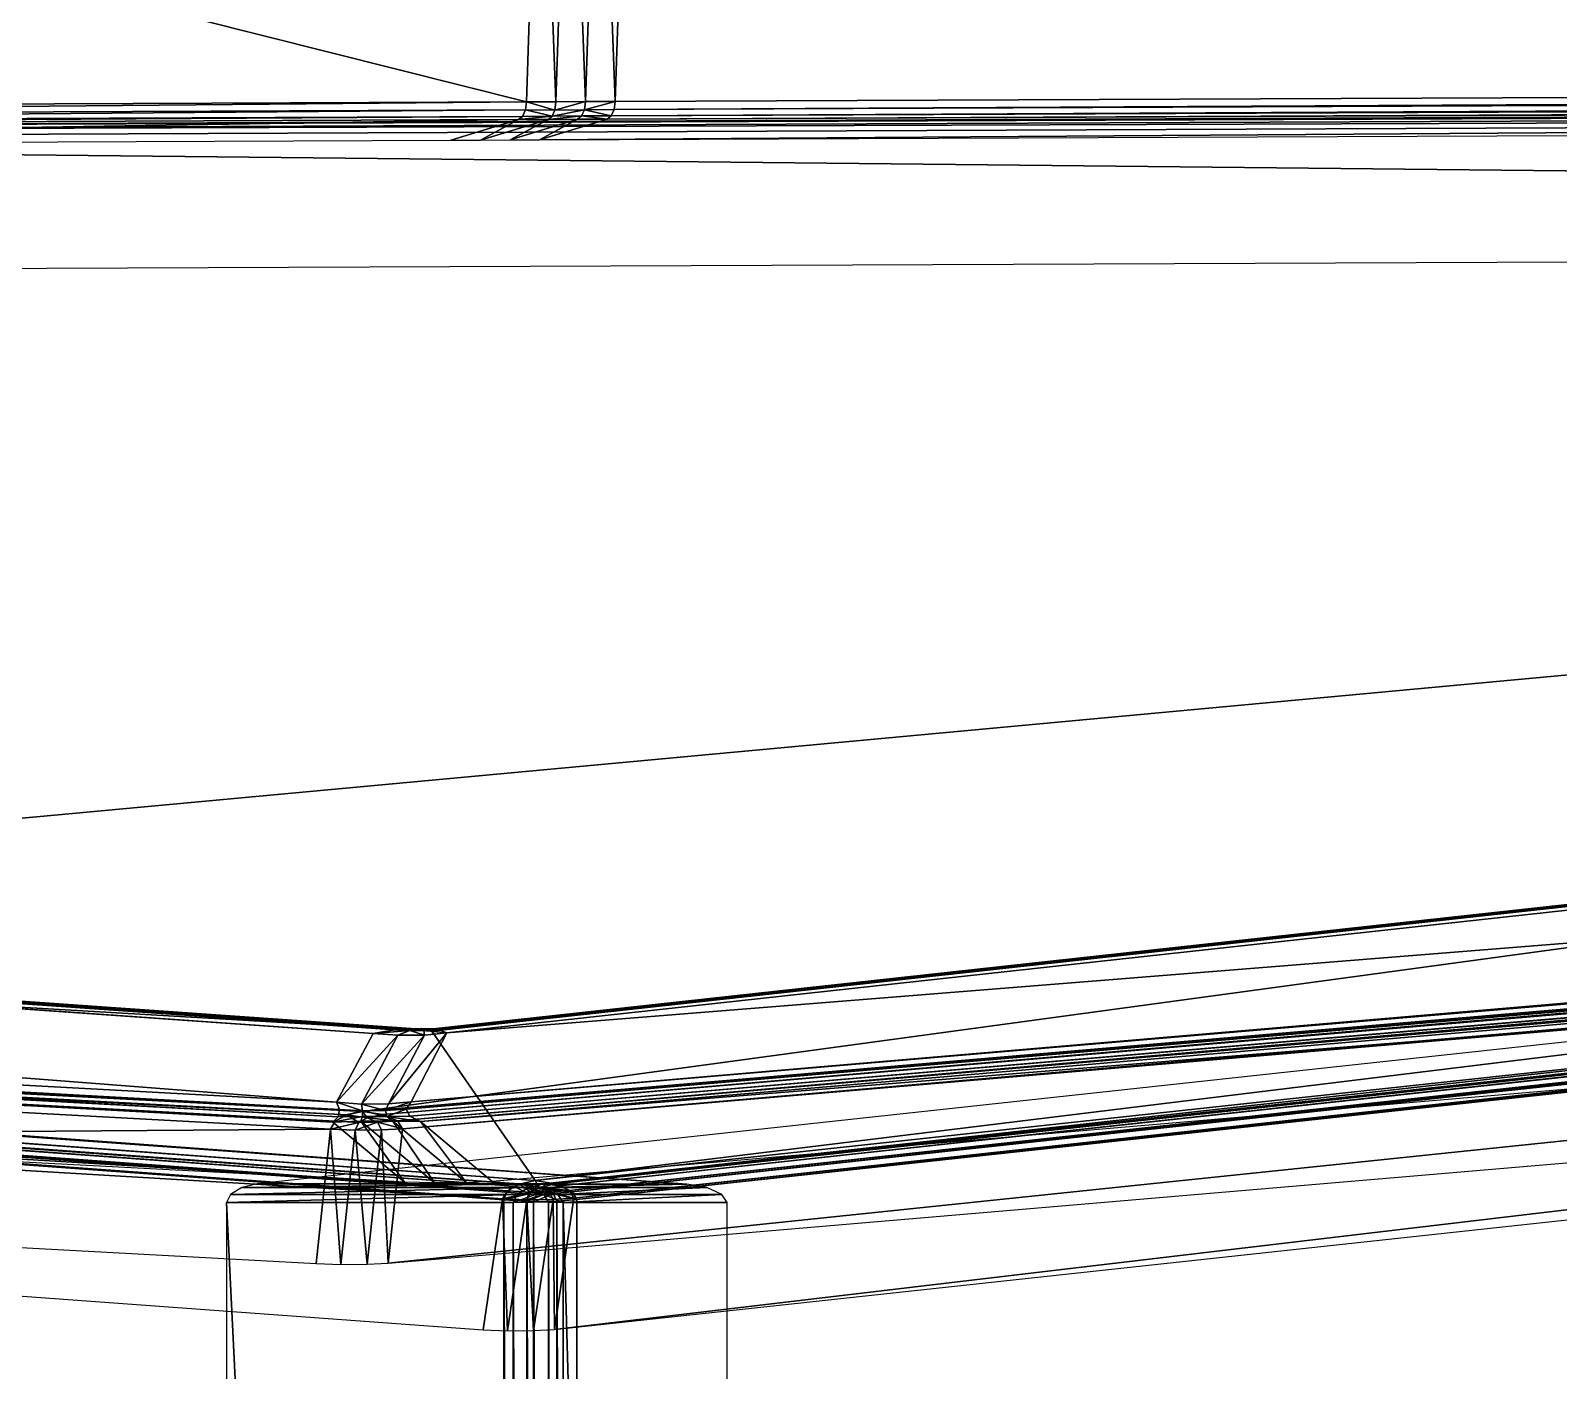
# Model space of a CAD drawing. Extents: x -683 to 86, y -225 to -3.
# Drawn here: x -169.43 to -149.45, y -39.79 to -22.26 of the extents above; entities that cross this region are included whole.
import ezdxf

# ---------------------------------------------------------------- set-up
doc = ezdxf.new("R2010")
doc.units = 0
doc.header["$MEASUREMENT"] = 0
doc.layers.get('0').update_dxf_attribs({"linetype": 'CONTINUOUS'})

msp = doc.modelspace()

# ---------------------------------------------------------------- linework, layer by layer
at = {"color": 252}
for points in [[(-162.835, -37.302, 146.753), (3.431, -16.943, 86.69), (-164.184, -35.35, 141.775)], [(-162.835, -37.302, 146.753), (6.625, -18.961, 91.754), (3.431, -16.943, 86.69)], [(-161.606, -17.691, 95.59), (-66.817, -22.798, 91.071), (-66.261, -17.295, 90.257)], [(-184.467, -17.786, 96.868), (-162.949, -23.198, 96.447), (-162.768, -17.696, 95.655)], [(-161.606, -17.691, 95.59), (-161.788, -23.193, 96.382), (-66.817, -22.798, 91.071)], [(-184.467, -17.786, 96.868), (-184.56, -23.288, 97.656), (-162.949, -23.198, 96.447)]]:
    msp.add_3dface(points, dxfattribs=at)
for points in [[(3.215, -16.946, 86.626), (-164.184, -35.35, 141.775), (3.431, -16.943, 86.69)], [(3.059, -16.998, 86.567), (-164.168, -35.32, 141.62), (3.215, -16.946, 86.626)], [(-56.735, -19.311, -12.591), (-325.08, -17.108, -7.264), (-325.08, -211.232, -7.264)], [(3.059, -16.998, 86.567), (-164.097, -35.328, 141.445), (-164.168, -35.32, 141.62)], [(2.996, -17.087, 86.526), (-164.097, -35.328, 141.445), (3.059, -16.998, 86.567)], [(2.996, -17.087, 86.526), (-163.991, -35.372, 141.296), (-164.097, -35.328, 141.445)], [(-3.931, -22.557, 87.686), (-163.991, -35.372, 141.296), (2.996, -17.087, 86.526)], [(-162.562, -23.196, 96.426), (-162.768, -17.696, 95.655), (-162.949, -23.198, 96.447)], [(-162.562, -23.196, 96.426), (-162.38, -17.695, 95.633), (-162.768, -17.696, 95.655)], [(-162.175, -23.194, 96.404), (-162.38, -17.695, 95.633), (-162.562, -23.196, 96.426)], [(-162.175, -23.194, 96.404), (-161.993, -17.693, 95.611), (-162.38, -17.695, 95.633)], [(-161.788, -23.193, 96.382), (-161.993, -17.693, 95.611), (-162.175, -23.194, 96.404)], [(-161.788, -23.193, 96.382), (-161.606, -17.691, 95.59), (-161.993, -17.693, 95.611)], [(-162.573, -37.348, 146.786), (6.625, -18.961, 91.754), (-162.835, -37.302, 146.753)], [(-162.573, -37.348, 146.786), (6.767, -19.023, 91.824), (6.625, -18.961, 91.754)], [(-162.717, -37.345, 146.705), (2.687, -19.037, 90.594), (-166.467, -37.345, 145.494)], [(-162.506, -37.373, 146.771), (6.437, -19.037, 91.805), (-162.717, -37.345, 146.705)], [(-162.717, -37.345, 146.705), (6.437, -19.037, 91.805), (2.687, -19.037, 90.594)], [(-162.387, -37.434, 146.793), (6.767, -19.023, 91.824), (-162.573, -37.348, 146.786)], [(-162.506, -37.373, 146.771), (6.642, -19.065, 91.873), (6.437, -19.037, 91.805)], [(-162.349, -37.449, 146.819), (6.642, -19.065, 91.873), (-162.506, -37.373, 146.771)], [(-162.387, -37.434, 146.793), (6.839, -19.119, 91.868), (6.767, -19.023, 91.824)], [(-162.328, -37.535, 146.774), (6.839, -19.119, 91.868), (-162.387, -37.434, 146.793)], [(-162.349, -37.449, 146.819), (6.792, -19.142, 91.923), (6.642, -19.065, 91.873)], [(-162.291, -37.551, 146.836), (6.792, -19.142, 91.923), (-162.349, -37.449, 146.819)], [(-162.328, -37.535, 146.774), (6.826, -19.227, 91.874), (6.839, -19.119, 91.868)], [(-162.291, -37.551, 146.836), (6.846, -19.245, 91.942), (6.792, -19.142, 91.923)], [(-56.735, -19.311, -12.591), (-325.08, -211.232, -7.264), (-56.735, -209.029, -12.591)], [(6.826, -19.227, 91.874), (-162.328, -37.535, 146.774), (-162.581, -39.249, 146.189)], [(6.826, -19.227, 91.874), (-162.581, -39.249, 146.189), (6.573, -20.941, 91.289)], [(-3.931, -22.557, 87.686), (-164.456, -36.274, 140.551), (-163.991, -35.372, 141.296)], [(-3.929, -22.666, 87.702), (-164.456, -36.274, 140.551), (-3.931, -22.557, 87.686)], [(-3.844, -22.763, 87.752), (-164.519, -36.37, 140.532), (-3.929, -22.666, 87.702)], [(-3.929, -22.666, 87.702), (-164.519, -36.37, 140.532), (-164.456, -36.274, 140.551)], [(-3.844, -22.763, 87.752), (-164.475, -36.462, 140.55), (-164.519, -36.37, 140.532)], [(-3.698, -22.823, 87.826), (-164.475, -36.462, 140.55), (-3.844, -22.763, 87.752)], [(-3.698, -22.823, 87.826), (-164.334, -36.531, 140.601), (-164.475, -36.462, 140.55)], [(-164.334, -36.531, 140.601), (-3.698, -22.823, 87.826), (0.131, -23.298, 88.922)], [(-66.84, -22.902, 91.061), (-161.799, -23.297, 96.372), (-161.839, -23.379, 96.312)], [(-66.84, -22.902, 91.061), (-161.839, -23.379, 96.312), (-66.882, -22.987, 91.003)], [(-66.817, -22.798, 91.071), (-161.788, -23.193, 96.382), (-161.799, -23.297, 96.372)], [(-66.817, -22.798, 91.071), (-161.799, -23.297, 96.372), (-66.84, -22.902, 91.061)], [(-66.885, -23.053, 91.191), (-187.989, -23.557, 97.963), (-187.997, -23.558, 98.063)], [(-66.885, -23.053, 91.191), (-187.997, -23.558, 98.063), (-66.919, -23.054, 91.291)], [(-66.858, -23.194, 91.049), (-187.991, -23.608, 97.876), (-66.863, -23.104, 91.102)], [(-66.863, -23.104, 91.102), (-187.991, -23.608, 97.876), (-187.989, -23.557, 97.963)], [(-66.863, -23.104, 91.102), (-187.989, -23.557, 97.963), (-66.885, -23.053, 91.191)], [(-66.934, -23.028, 90.915), (-161.893, -23.424, 96.226), (-162.776, -23.693, 94.554)], [(-66.934, -23.028, 90.915), (-162.776, -23.693, 94.554), (-67.816, -23.298, 89.243)], [(-66.882, -22.987, 91.003), (-161.839, -23.379, 96.312), (-161.893, -23.424, 96.226)], [(-66.882, -22.987, 91.003), (-161.893, -23.424, 96.226), (-66.934, -23.028, 90.915)], [(-188.002, -23.698, 97.825), (-66.858, -23.194, 91.049), (-67.042, -24.952, 90.589)], [(-66.858, -23.194, 91.049), (-188.002, -23.698, 97.825), (-187.991, -23.608, 97.876)], [(-162.962, -23.301, 96.434), (-184.57, -23.392, 97.645), (-184.609, -23.474, 97.586)], [(-162.962, -23.301, 96.434), (-184.609, -23.474, 97.586), (-162.998, -23.387, 96.379)], [(-162.949, -23.198, 96.447), (-184.56, -23.288, 97.656), (-184.57, -23.392, 97.645)], [(-162.949, -23.198, 96.447), (-184.57, -23.392, 97.645), (-162.962, -23.301, 96.434)], [(-164.334, -36.531, 140.601), (0.131, -23.298, 88.922), (-163.396, -37.314, 142.075)], [(-162.962, -23.301, 96.434), (-162.998, -23.387, 96.379), (-162.612, -23.382, 96.361)], [(-162.949, -23.198, 96.447), (-162.962, -23.301, 96.434), (-162.577, -23.304, 96.414)], [(-162.962, -23.301, 96.434), (-162.612, -23.382, 96.361), (-162.577, -23.304, 96.414)], [(-162.949, -23.198, 96.447), (-162.577, -23.304, 96.414), (-162.562, -23.196, 96.426)], [(-162.612, -23.382, 96.361), (-162.226, -23.381, 96.339), (-162.19, -23.303, 96.392)], [(-162.612, -23.382, 96.361), (-162.19, -23.303, 96.392), (-162.577, -23.304, 96.414)], [(-162.175, -23.194, 96.404), (-162.562, -23.196, 96.426), (-162.577, -23.304, 96.414)], [(-162.175, -23.194, 96.404), (-162.577, -23.304, 96.414), (-162.19, -23.303, 96.392)], [(-161.839, -23.379, 96.312), (-162.19, -23.303, 96.392), (-162.226, -23.381, 96.339)], [(-161.893, -23.424, 96.226), (-161.839, -23.379, 96.312), (-162.226, -23.381, 96.339)], [(-161.788, -23.193, 96.382), (-162.175, -23.194, 96.404), (-162.19, -23.303, 96.392)], [(-161.788, -23.193, 96.382), (-162.19, -23.303, 96.392), (-161.799, -23.297, 96.372)], [(-161.839, -23.379, 96.312), (-161.799, -23.297, 96.372), (-162.19, -23.303, 96.392)], [(-163.053, -23.428, 96.29), (-184.662, -23.518, 97.499), (-185.544, -23.788, 95.828)], [(-163.053, -23.428, 96.29), (-185.544, -23.788, 95.828), (-163.935, -23.698, 94.619)], [(-162.998, -23.387, 96.379), (-184.609, -23.474, 97.586), (-184.662, -23.518, 97.499)], [(-162.998, -23.387, 96.379), (-184.662, -23.518, 97.499), (-163.053, -23.428, 96.29)], [(-163.053, -23.428, 96.29), (-163.935, -23.698, 94.619), (-163.549, -23.696, 94.597)], [(-163.053, -23.428, 96.29), (-163.549, -23.696, 94.597), (-162.666, -23.427, 96.269)], [(-162.666, -23.427, 96.269), (-163.549, -23.696, 94.597), (-163.162, -23.695, 94.576)], [(-162.666, -23.427, 96.269), (-163.162, -23.695, 94.576), (-162.28, -23.425, 96.247)], [(-162.28, -23.425, 96.247), (-163.162, -23.695, 94.576), (-162.776, -23.693, 94.554)], [(-163.053, -23.428, 96.29), (-162.666, -23.427, 96.269), (-162.612, -23.382, 96.361)], [(-163.053, -23.428, 96.29), (-162.612, -23.382, 96.361), (-162.998, -23.387, 96.379)], [(-162.28, -23.425, 96.247), (-162.776, -23.693, 94.554), (-161.893, -23.424, 96.226)], [(-162.666, -23.427, 96.269), (-162.28, -23.425, 96.247), (-162.226, -23.381, 96.339)], [(-162.666, -23.427, 96.269), (-162.226, -23.381, 96.339), (-162.612, -23.382, 96.361)], [(-161.893, -23.424, 96.226), (-162.226, -23.381, 96.339), (-162.28, -23.425, 96.247)], [(-188.002, -23.698, 97.825), (-67.042, -24.952, 90.589), (-188.186, -25.456, 97.365)], [(-164.394, -35.321, 141.633), (-289.638, -26.547, 124.642), (-289.699, -26.554, 124.743)], [(-164.184, -35.35, 141.775), (-289.699, -26.554, 124.743), (-288.975, -28.086, 128.664)], [(-164.394, -35.321, 141.633), (-289.699, -26.554, 124.743), (-164.184, -35.35, 141.775)], [(-164.674, -35.332, 141.48), (-289.617, -26.587, 124.543), (-289.638, -26.547, 124.642)], [(-164.952, -35.38, 141.356), (-289.641, -26.663, 124.469), (-289.617, -26.587, 124.543)], [(-165.431, -36.278, 140.612), (-287.35, -29.656, 123.46), (-289.641, -26.663, 124.469)], [(-165.431, -36.278, 140.612), (-289.641, -26.663, 124.469), (-164.952, -35.38, 141.356)], [(-164.952, -35.38, 141.356), (-289.617, -26.587, 124.543), (-164.674, -35.332, 141.48)], [(-163.039, -37.351, 146.814), (-289.036, -28.148, 128.744), (-289.06, -28.243, 128.79)], [(-162.835, -37.302, 146.753), (-288.975, -28.086, 128.664), (-289.036, -28.148, 128.744)], [(-162.835, -37.302, 146.753), (-289.036, -28.148, 128.744), (-163.039, -37.351, 146.814)], [(-162.996, -37.35, 146.721), (-288.776, -28.16, 128.683), (-288.892, -28.188, 128.771)], [(-288.776, -28.16, 128.683), (-162.996, -37.35, 146.721), (-160.851, -37.35, 145.154)], [(-288.776, -28.16, 128.683), (-160.851, -37.35, 145.154), (-286.63, -28.16, 127.116)], [(-163.262, -37.54, 146.83), (-289.042, -28.35, 128.793), (-289.294, -30.064, 128.207)], [(-163.039, -37.351, 146.814), (-289.06, -28.243, 128.79), (-163.196, -37.438, 146.842)], [(-163.196, -37.438, 146.842), (-289.06, -28.243, 128.79), (-289.042, -28.35, 128.793)], [(-163.196, -37.438, 146.842), (-289.042, -28.35, 128.793), (-163.262, -37.54, 146.83)], [(-163.209, -37.454, 146.871), (-288.975, -28.265, 128.835), (-289.004, -28.367, 128.859)], [(-163.209, -37.454, 146.871), (-289.004, -28.367, 128.859), (-163.244, -37.556, 146.894)], [(-163.118, -37.378, 146.808), (-288.892, -28.188, 128.771), (-288.975, -28.265, 128.835)], [(-163.118, -37.378, 146.808), (-288.975, -28.265, 128.835), (-163.209, -37.454, 146.871)], [(-162.996, -37.35, 146.721), (-288.892, -28.188, 128.771), (-163.118, -37.378, 146.808)], [(-72.863, -28.545, 110.029), (-165.092, -36.398, 140.339), (-164.826, -36.439, 140.374)], [(-72.863, -28.545, 110.029), (-164.826, -36.439, 140.374), (-72.743, -28.602, 110.111)], [(-72.743, -28.602, 110.111), (-164.826, -36.439, 140.374), (-164.635, -36.523, 140.387)], [(-72.743, -28.602, 110.111), (-164.635, -36.523, 140.387), (-72.693, -28.696, 110.17)], [(-72.693, -28.696, 110.17), (-164.635, -36.523, 140.387), (-164.571, -36.625, 140.375)], [(-72.693, -28.696, 110.17), (-164.571, -36.625, 140.375), (-72.725, -28.805, 110.191)], [(-72.725, -28.805, 110.191), (-164.571, -36.625, 140.375), (-164.755, -38.383, 139.915)], [(-72.725, -28.805, 110.191), (-164.755, -38.383, 139.915), (-72.909, -30.563, 109.731)], [(-165.41, -36.468, 140.609), (-287.357, -29.865, 123.479), (-287.316, -29.762, 123.448)], [(-165.392, -36.375, 140.587), (-287.316, -29.762, 123.448), (-287.35, -29.656, 123.46)], [(-165.392, -36.375, 140.587), (-287.35, -29.656, 123.46), (-165.431, -36.278, 140.612)], [(-165.41, -36.468, 140.609), (-287.316, -29.762, 123.448), (-165.392, -36.375, 140.587)], [(-287.464, -29.937, 123.545), (-164.543, -37.323, 142.146), (-289.674, -30.763, 124.895)], [(-165.48, -36.538, 140.673), (-287.464, -29.937, 123.545), (-287.357, -29.865, 123.479)], [(-287.464, -29.937, 123.545), (-165.48, -36.538, 140.673), (-164.543, -37.323, 142.146)], [(-165.48, -36.538, 140.673), (-287.357, -29.865, 123.479), (-165.41, -36.468, 140.609)], [(-163.262, -37.54, 146.83), (-289.294, -30.064, 128.207), (-163.515, -39.255, 146.245)], [(-165.296, -36.442, 140.403), (-194.036, -34.886, 136.367), (-194.07, -34.978, 136.419)], [(-165.092, -36.398, 140.339), (-194.005, -34.832, 136.28), (-194.036, -34.886, 136.367)], [(-165.092, -36.398, 140.339), (-194.036, -34.886, 136.367), (-165.296, -36.442, 140.403)], [(-165.512, -36.631, 140.434), (-194.098, -35.084, 136.421), (-194.282, -36.841, 135.96)], [(-165.45, -36.528, 140.438), (-194.07, -34.978, 136.419), (-194.098, -35.084, 136.421)], [(-165.45, -36.528, 140.438), (-194.098, -35.084, 136.421), (-165.512, -36.631, 140.434)], [(-165.296, -36.442, 140.403), (-194.07, -34.978, 136.419), (-165.45, -36.528, 140.438)], [(-164.952, -35.38, 141.356), (-164.674, -35.332, 141.48), (-164.475, -35.341, 141.473)], [(-164.952, -35.38, 141.356), (-164.475, -35.341, 141.473), (-164.629, -35.403, 141.363)], [(-164.674, -35.332, 141.48), (-164.394, -35.321, 141.633), (-164.325, -35.316, 141.556)], [(-164.674, -35.332, 141.48), (-164.325, -35.316, 141.556), (-164.475, -35.341, 141.473)], [(-164.28, -35.4, 141.341), (-164.629, -35.403, 141.363), (-164.475, -35.341, 141.473)], [(-164.289, -35.34, 141.462), (-164.475, -35.341, 141.473), (-164.325, -35.316, 141.556)], [(-164.28, -35.4, 141.341), (-164.475, -35.341, 141.473), (-164.289, -35.34, 141.462)], [(-164.184, -35.35, 141.775), (-164.325, -35.316, 141.556), (-164.394, -35.321, 141.633)], [(-164.184, -35.35, 141.775), (-164.168, -35.32, 141.62), (-164.325, -35.316, 141.556)], [(-164.168, -35.32, 141.62), (-164.289, -35.34, 141.462), (-164.325, -35.316, 141.556)], [(-164.168, -35.32, 141.62), (-164.097, -35.328, 141.445), (-164.289, -35.34, 141.462)], [(-163.991, -35.372, 141.296), (-164.289, -35.34, 141.462), (-164.097, -35.328, 141.445)], [(-163.991, -35.372, 141.296), (-164.28, -35.4, 141.341), (-164.289, -35.34, 141.462)], [(-165.431, -36.278, 140.612), (-164.952, -35.38, 141.356), (-164.629, -35.403, 141.363)], [(-165.431, -36.278, 140.612), (-164.629, -35.403, 141.363), (-165.105, -36.302, 140.618)], [(-165.105, -36.302, 140.618), (-164.629, -35.403, 141.363), (-164.28, -35.4, 141.341)], [(-165.105, -36.302, 140.618), (-164.28, -35.4, 141.341), (-164.75, -36.3, 140.596)], [(-164.75, -36.3, 140.596), (-164.28, -35.4, 141.341), (-163.991, -35.372, 141.296)], [(-164.75, -36.3, 140.596), (-163.991, -35.372, 141.296), (-164.456, -36.274, 140.551)], [(-165.431, -36.278, 140.612), (-165.105, -36.302, 140.618), (-165.091, -36.39, 140.592)], [(-165.431, -36.278, 140.612), (-165.091, -36.39, 140.592), (-165.392, -36.375, 140.587)], [(-165.105, -36.302, 140.618), (-164.75, -36.3, 140.596), (-164.793, -36.388, 140.574)], [(-165.105, -36.302, 140.618), (-164.793, -36.388, 140.574), (-165.091, -36.39, 140.592)], [(-164.456, -36.274, 140.551), (-164.519, -36.37, 140.532), (-164.793, -36.388, 140.574)], [(-164.456, -36.274, 140.551), (-164.793, -36.388, 140.574), (-164.75, -36.3, 140.596)], [(-165.512, -36.631, 140.434), (-165.141, -36.542, 140.458), (-165.45, -36.528, 140.438)], [(-165.512, -36.631, 140.434), (-165.19, -36.642, 140.456), (-165.141, -36.542, 140.458)], [(-165.48, -36.538, 140.673), (-165.41, -36.468, 140.609), (-165.094, -36.466, 140.605)], [(-165.48, -36.538, 140.673), (-165.094, -36.466, 140.605), (-165.115, -36.528, 140.654)], [(-165.115, -36.528, 140.654), (-164.543, -37.323, 142.146), (-165.48, -36.538, 140.673)], [(-165.296, -36.442, 140.403), (-165.45, -36.528, 140.438), (-165.141, -36.542, 140.458)], [(-165.41, -36.468, 140.609), (-165.392, -36.375, 140.587), (-165.091, -36.39, 140.592)], [(-165.41, -36.468, 140.609), (-165.091, -36.39, 140.592), (-165.094, -36.466, 140.605)], [(-165.092, -36.398, 140.339), (-165.296, -36.442, 140.403), (-165.032, -36.482, 140.433)], [(-165.296, -36.442, 140.403), (-165.141, -36.542, 140.458), (-165.032, -36.482, 140.433)], [(-165.19, -36.642, 140.456), (-164.844, -36.64, 140.434), (-164.898, -36.541, 140.442)], [(-165.19, -36.642, 140.456), (-164.898, -36.541, 140.442), (-165.141, -36.542, 140.458)], [(-164.898, -36.541, 140.442), (-165.032, -36.482, 140.433), (-165.141, -36.542, 140.458)], [(-164.695, -36.525, 140.628), (-165.115, -36.528, 140.654), (-165.094, -36.466, 140.605)], [(-164.695, -36.525, 140.628), (-164.151, -37.334, 142.17), (-165.115, -36.528, 140.654)], [(-165.115, -36.528, 140.654), (-164.151, -37.334, 142.17), (-164.543, -37.323, 142.146)], [(-164.775, -36.464, 140.584), (-165.094, -36.466, 140.605), (-165.091, -36.39, 140.592)], [(-164.695, -36.525, 140.628), (-165.094, -36.466, 140.605), (-164.775, -36.464, 140.584)], [(-165.092, -36.398, 140.339), (-165.032, -36.482, 140.433), (-164.826, -36.439, 140.374)], [(-164.775, -36.464, 140.584), (-165.091, -36.39, 140.592), (-164.793, -36.388, 140.574)], [(-164.635, -36.523, 140.387), (-164.826, -36.439, 140.374), (-165.032, -36.482, 140.433)], [(-164.635, -36.523, 140.387), (-165.032, -36.482, 140.433), (-164.898, -36.541, 140.442)], [(-164.571, -36.625, 140.375), (-164.635, -36.523, 140.387), (-164.898, -36.541, 140.442)], [(-164.571, -36.625, 140.375), (-164.898, -36.541, 140.442), (-164.844, -36.64, 140.434)], [(-164.519, -36.37, 140.532), (-164.775, -36.464, 140.584), (-164.793, -36.388, 140.574)], [(-164.519, -36.37, 140.532), (-164.475, -36.462, 140.55), (-164.775, -36.464, 140.584)], [(-164.334, -36.531, 140.601), (-164.775, -36.464, 140.584), (-164.475, -36.462, 140.55)], [(-164.334, -36.531, 140.601), (-164.695, -36.525, 140.628), (-164.775, -36.464, 140.584)], [(-164.334, -36.531, 140.601), (-163.731, -37.331, 142.144), (-164.695, -36.525, 140.628)], [(-164.695, -36.525, 140.628), (-163.731, -37.331, 142.144), (-164.151, -37.334, 142.17)], [(-164.334, -36.531, 140.601), (-163.396, -37.314, 142.075), (-163.731, -37.331, 142.144)], [(-165.512, -36.631, 140.434), (-194.282, -36.841, 135.96), (-165.696, -38.389, 139.974)], [(-165.512, -36.631, 140.434), (-165.696, -38.389, 139.974), (-165.375, -38.399, 139.994)], [(-165.512, -36.631, 140.434), (-165.375, -38.399, 139.994), (-165.19, -36.642, 140.456)], [(-165.19, -36.642, 140.456), (-165.375, -38.399, 139.994), (-165.03, -38.397, 139.972)], [(-165.19, -36.642, 140.456), (-165.03, -38.397, 139.972), (-164.844, -36.64, 140.434)], [(-164.844, -36.64, 140.434), (-165.03, -38.397, 139.972), (-164.755, -38.383, 139.915)], [(-164.844, -36.64, 140.434), (-164.755, -38.383, 139.915), (-164.571, -36.625, 140.375)], [(-162.717, -37.345, 146.705), (-166.467, -37.345, 145.494), (-166.67, -37.394, 145.56)], [(-162.717, -37.345, 146.705), (-166.67, -37.394, 145.56), (-162.921, -37.393, 146.771)], [(-163.039, -37.351, 146.814), (-163.196, -37.438, 146.842), (-162.89, -37.456, 146.862)], [(-162.996, -37.35, 146.721), (-163.118, -37.378, 146.808), (-162.859, -37.422, 146.84)], [(-162.835, -37.302, 146.753), (-163.039, -37.351, 146.814), (-162.78, -37.394, 146.842)], [(-163.039, -37.351, 146.814), (-162.89, -37.456, 146.862), (-162.78, -37.394, 146.842)], [(-162.996, -37.35, 146.721), (-162.859, -37.422, 146.84), (-162.73, -37.396, 146.759)], [(-162.73, -37.396, 146.759), (-160.851, -37.35, 145.154), (-162.996, -37.35, 146.721)], [(-162.717, -37.345, 146.705), (-162.921, -37.393, 146.771), (-162.711, -37.42, 146.832)], [(-162.835, -37.302, 146.753), (-162.78, -37.394, 146.842), (-162.573, -37.348, 146.786)], [(-162.387, -37.434, 146.793), (-162.573, -37.348, 146.786), (-162.78, -37.394, 146.842)], [(-162.73, -37.396, 146.759), (-160.587, -37.396, 145.192), (-160.851, -37.35, 145.154)], [(-162.717, -37.345, 146.705), (-162.711, -37.42, 146.832), (-162.506, -37.373, 146.771)], [(-163.07, -37.484, 146.82), (-166.818, -37.484, 145.608), (-166.873, -37.591, 145.626)], [(-163.07, -37.484, 146.82), (-166.873, -37.591, 145.626), (-163.123, -37.591, 146.837)], [(-162.921, -37.393, 146.771), (-166.67, -37.394, 145.56), (-166.818, -37.484, 145.608)], [(-162.921, -37.393, 146.771), (-166.818, -37.484, 145.608), (-163.07, -37.484, 146.82)], [(-163.262, -37.54, 146.83), (-163.515, -39.255, 146.245), (-163.196, -39.268, 146.265)], [(-163.262, -37.54, 146.83), (-162.89, -37.456, 146.862), (-163.196, -37.438, 146.842)], [(-163.262, -37.54, 146.83), (-162.943, -37.555, 146.852), (-162.89, -37.456, 146.862)], [(-163.262, -37.54, 146.83), (-163.196, -39.268, 146.265), (-162.943, -37.555, 146.852)], [(-163.244, -37.556, 146.894), (-162.923, -37.475, 146.885), (-163.209, -37.454, 146.871)], [(-163.244, -37.556, 146.894), (-162.945, -37.574, 146.909), (-162.923, -37.475, 146.885)], [(-163.244, -37.556, 146.894), (-163.244, -113.967, 146.894), (-162.944, -113.967, 146.909)], [(-163.244, -37.556, 146.894), (-162.944, -113.967, 146.909), (-162.945, -37.574, 146.909)], [(-163.118, -37.378, 146.808), (-163.209, -37.454, 146.871), (-162.923, -37.475, 146.885)], [(-162.943, -37.555, 146.852), (-163.196, -39.268, 146.265), (-162.854, -39.266, 146.245)], [(-163.123, -37.591, 146.837), (-162.857, -37.587, 146.885), (-162.815, -37.483, 146.866)], [(-163.123, -37.591, 146.837), (-162.815, -37.483, 146.866), (-163.07, -37.484, 146.82)], [(-163.118, -37.378, 146.808), (-162.923, -37.475, 146.885), (-162.859, -37.422, 146.84)], [(-162.921, -37.393, 146.771), (-163.07, -37.484, 146.82), (-162.815, -37.483, 146.866)], [(-162.945, -37.574, 146.909), (-162.722, -37.485, 146.86), (-162.923, -37.475, 146.885)], [(-162.945, -37.574, 146.909), (-162.66, -37.587, 146.873), (-162.722, -37.485, 146.86)], [(-162.943, -37.555, 146.852), (-162.6, -37.553, 146.832), (-162.649, -37.454, 146.847)], [(-162.943, -37.555, 146.852), (-162.649, -37.454, 146.847), (-162.89, -37.456, 146.862)], [(-162.943, -37.555, 146.852), (-162.854, -39.266, 146.245), (-162.6, -37.553, 146.832)], [(-162.722, -37.485, 146.86), (-162.859, -37.422, 146.84), (-162.923, -37.475, 146.885)], [(-162.921, -37.393, 146.771), (-162.815, -37.483, 146.866), (-162.711, -37.42, 146.832)], [(-162.649, -37.454, 146.847), (-162.78, -37.394, 146.842), (-162.89, -37.456, 146.862)], [(-162.537, -37.484, 146.787), (-162.73, -37.396, 146.759), (-162.859, -37.422, 146.84)], [(-162.537, -37.484, 146.787), (-162.859, -37.422, 146.84), (-162.722, -37.485, 146.86)], [(-162.857, -37.587, 146.885), (-162.552, -37.572, 146.885), (-162.6, -37.473, 146.866)], [(-162.857, -37.587, 146.885), (-162.6, -37.473, 146.866), (-162.815, -37.483, 146.866)], [(-162.6, -37.553, 146.832), (-162.854, -39.266, 146.245), (-162.581, -39.249, 146.189)], [(-162.711, -37.42, 146.832), (-162.815, -37.483, 146.866), (-162.6, -37.473, 146.866)], [(-162.387, -37.434, 146.793), (-162.78, -37.394, 146.842), (-162.649, -37.454, 146.847)], [(-162.537, -37.484, 146.787), (-160.587, -37.396, 145.192), (-162.73, -37.396, 146.759)], [(-162.468, -37.591, 146.797), (-162.537, -37.484, 146.787), (-162.722, -37.485, 146.86)], [(-162.468, -37.591, 146.797), (-162.722, -37.485, 146.86), (-162.66, -37.587, 146.873)], [(-162.349, -37.449, 146.819), (-162.506, -37.373, 146.771), (-162.711, -37.42, 146.832)], [(-162.349, -37.449, 146.819), (-162.711, -37.42, 146.832), (-162.6, -37.473, 146.866)], [(-162.328, -37.535, 146.774), (-162.387, -37.434, 146.793), (-162.649, -37.454, 146.847)], [(-162.328, -37.535, 146.774), (-162.649, -37.454, 146.847), (-162.6, -37.553, 146.832)], [(-162.291, -37.551, 146.836), (-162.349, -37.449, 146.819), (-162.6, -37.473, 146.866)], [(-162.291, -37.551, 146.836), (-162.6, -37.473, 146.866), (-162.552, -37.572, 146.885)], [(-162.6, -37.553, 146.832), (-162.581, -39.249, 146.189), (-162.328, -37.535, 146.774)], [(-162.552, -37.572, 146.885), (-162.291, -113.967, 146.836), (-162.291, -37.551, 146.836)], [(-162.537, -37.484, 146.787), (-160.393, -37.485, 145.219), (-160.587, -37.396, 145.192)], [(-162.468, -37.591, 146.797), (-160.393, -37.485, 145.219), (-162.537, -37.484, 146.787)], [(-162.468, -37.591, 146.797), (-160.322, -37.591, 145.229), (-160.393, -37.485, 145.219)], [(-163.123, -113.967, 146.837), (-163.123, -37.591, 146.837), (-166.873, -37.591, 145.626)], [(-163.123, -113.967, 146.837), (-166.873, -37.591, 145.626), (-166.873, -113.967, 145.626)], [(-163.123, -37.591, 146.837), (-162.859, -113.967, 146.886), (-162.857, -37.587, 146.885)], [(-163.123, -37.591, 146.837), (-163.123, -113.967, 146.837), (-162.859, -113.967, 146.886)], [(-162.945, -37.574, 146.909), (-162.944, -113.967, 146.909), (-162.665, -113.967, 146.871)], [(-162.945, -37.574, 146.909), (-162.665, -113.967, 146.871), (-162.66, -37.587, 146.873)], [(-162.857, -37.587, 146.885), (-162.859, -113.967, 146.886), (-162.556, -113.967, 146.882)], [(-162.857, -37.587, 146.885), (-162.556, -113.967, 146.882), (-162.552, -37.572, 146.885)], [(-162.66, -37.587, 146.873), (-162.665, -113.967, 146.871), (-162.468, -113.967, 146.797)], [(-162.66, -37.587, 146.873), (-162.468, -113.967, 146.797), (-162.468, -37.591, 146.797)], [(-162.552, -37.572, 146.885), (-162.556, -113.967, 146.882), (-162.291, -113.967, 146.836)], [(-162.468, -37.591, 146.797), (-162.468, -113.967, 146.797), (-160.322, -113.967, 145.229)], [(-162.468, -37.591, 146.797), (-160.322, -113.967, 145.229), (-160.322, -37.591, 145.229)]]:
    msp.add_3dface(points)
at = {"color": 8, "true_color": 0x6e7988}
for points in [[(3.215, -16.946, 86.626), (-164.168, -35.32, 141.62), (-164.184, -35.35, 141.775)], [(-164.674, -35.332, 141.48), (-289.638, -26.547, 124.642), (-164.394, -35.321, 141.633)], [(-164.184, -35.35, 141.775), (-288.975, -28.086, 128.664), (-162.835, -37.302, 146.753)]]:
    msp.add_3dface(points, dxfattribs=at)
at = {"color": 250}
for points in [[(6.846, -19.245, 91.942), (-162.291, -37.551, 146.836), (-162.291, -113.967, 146.836)], [(6.846, -19.245, 91.942), (-162.291, -113.967, 146.836), (7.658, -113.967, 91.678)], [(-66.919, -23.054, 91.291), (-187.997, -23.558, 98.063), (-194.005, -34.832, 136.28)], [(-66.919, -23.054, 91.291), (-194.005, -34.832, 136.28), (-165.092, -36.398, 140.339)], [(-165.092, -36.398, 140.339), (-72.863, -28.545, 110.029), (-66.919, -23.054, 91.291)]]:
    msp.add_3dface(points, dxfattribs=at)
at = {"color": 250, "true_color": 0x393939}
for points in [[(-289.004, -28.367, 128.859), (-289.004, -113.967, 128.859), (-163.244, -113.967, 146.894)], [(-289.004, -28.367, 128.859), (-163.244, -113.967, 146.894), (-163.244, -37.556, 146.894)]]:
    msp.add_3dface(points, dxfattribs=at)

doc.saveas('drawing.dxf')
